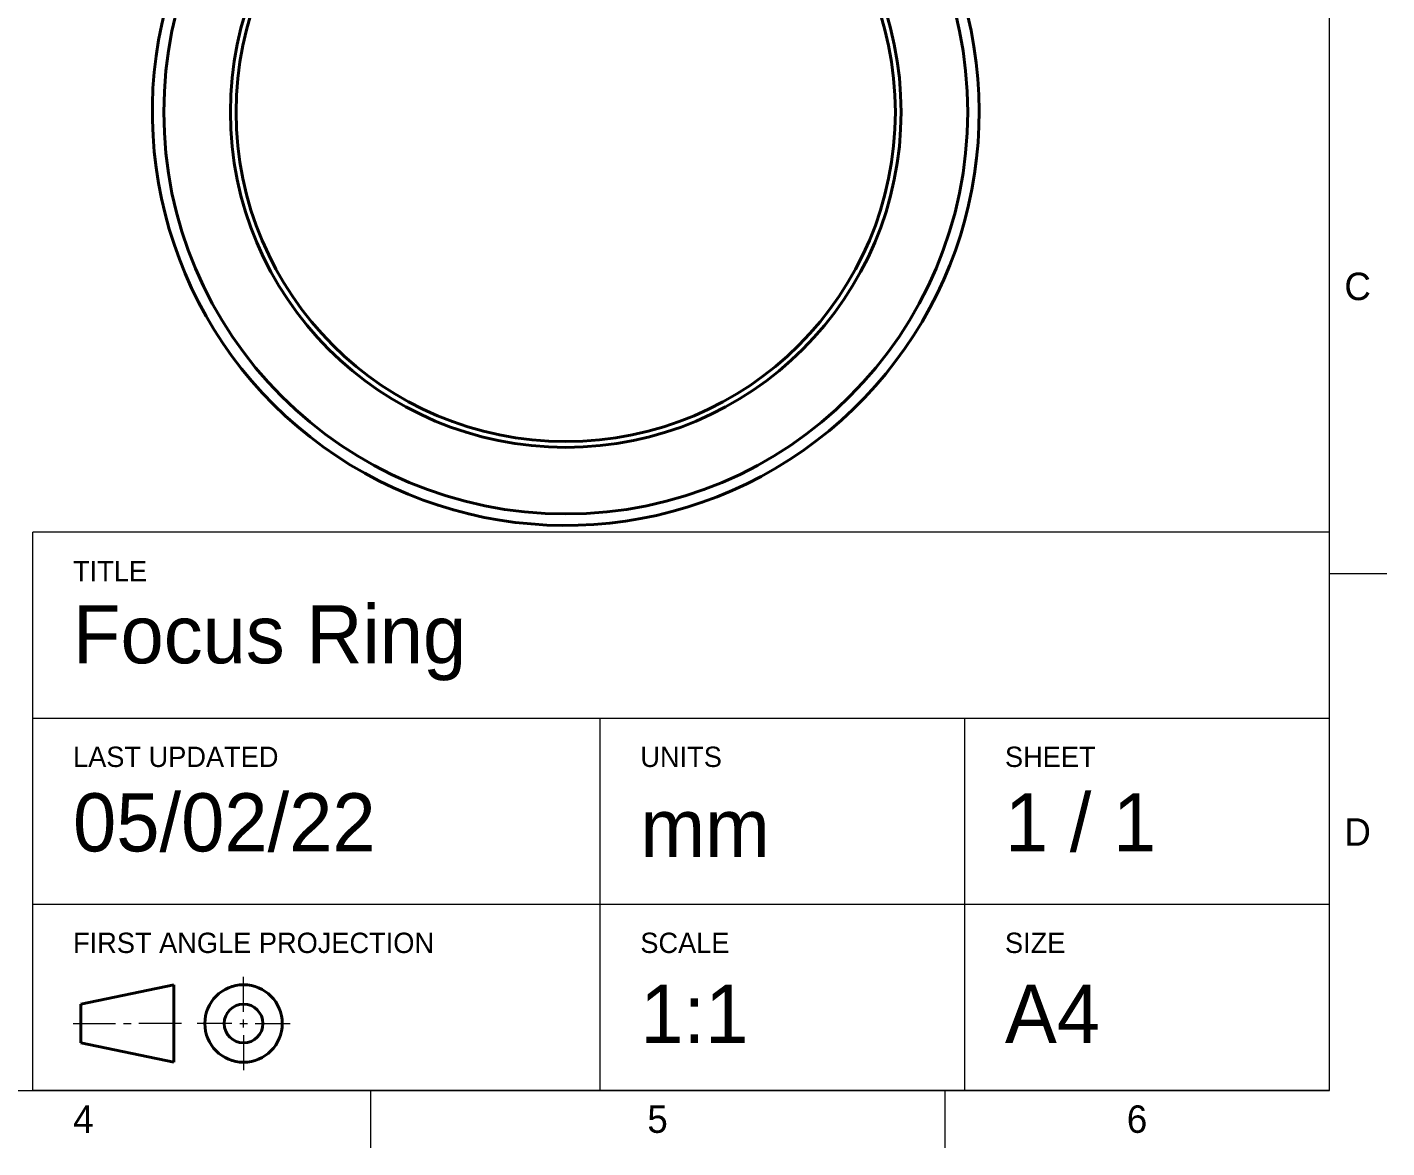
# Model space of a CAD drawing. Header units: millimetres. Extents: x 15 to 292, y 5 to 205.
# Drawn here: x 173.6 to 292, y 5 to 102.6 of the extents above; entities that cross this region are included whole.
import ezdxf

# ---------------------------------------------------------------- set-up
doc = ezdxf.new("R2010")
doc.units = ezdxf.units.MM
doc.layers.add('Border', color=7, linetype='Continuous')
doc.layers.add('Geometries', color=7, linetype='Continuous')
doc.styles.add('Shapr0', font='txt', dxfattribs={"height": 2.3925})
doc.styles.add('Shapr1', font='txt', dxfattribs={"height": 2.3925})

# ---------------------------------------------------------------- blocks, each defined once
blk = doc.blocks.new('*U11')
at = {"layer": 'Border', "linetype": 'Continuous', "lineweight": 15}
for p, q in [((287, 58.6), (174.1, 58.6)), ((174.1, 10), (174.1, 58.6)), ((287, 10), (287, 58.6)), ((287, 42.4), (174.1, 42.4)), ((223.5, 10), (223.5, 42.4)), ((255.25, 10), (255.25, 42.4)), ((287, 26.2), (174.1, 26.2)), ((192.450088, 16.837486), (192.450088, 19.875004)), ((177.6, 15.82498), (181.312522, 15.82498)), ((181.987526, 15.82498), (182.66253, 15.82498)), ((187.050056, 15.82498), (183.337534, 15.82498)), ((191.437582, 15.82498), (188.400064, 15.82498)), ((192.112586, 15.82498), (192.78759, 15.82498)), ((192.450088, 15.487478), (192.450088, 16.162482)), ((193.462594, 15.82498), (196.500112, 15.82498)), ((192.450088, 14.812474), (192.450088, 11.774956)), ((287, 10), (174.1, 10))]:
    blk.add_line(p, q, dxfattribs=at)
at = {"layer": 'Border', "linetype": 'Continuous', "lineweight": 40}
for p, q in [((178.275004, 17.51249), (186.375052, 19.2)), ((186.375052, 19.2), (186.375052, 12.44996)), ((178.275004, 17.51249), (178.275004, 14.13747)), ((178.275004, 14.13747), (186.375052, 12.44996))]:
    blk.add_line(p, q, dxfattribs=at)
for radius in [3.37502, 1.68751]:
    blk.add_circle((192.450088, 15.82498), radius, dxfattribs=at)

msp = doc.modelspace()

# ---------------------------------------------------------------- linework, layer by layer
at = {"layer": 'Border', "linetype": 'Continuous', "lineweight": 15}
for p, q in [((287, 10), (287, 200)), ((287, 55), (292, 55)), ((20, 10), (287, 10)), ((203.5, 10), (203.5, 5)), ((253.5, 10), (253.5, 5))]:
    msp.add_line(p, q, dxfattribs=at)
at = {"layer": 'Geometries', "linetype": 'Continuous', "lineweight": 40}
for radius in [35, 29.2, 28.7]:
    msp.add_circle((220.506, 95.197), radius, dxfattribs=at)
msp.add_arc((220.506, 95.197), 36, 163.18491, 86.81543, dxfattribs=at)

# ---------------------------------------------------------------- block references
msp.add_blockref('*U11', (0, 0))

# ---------------------------------------------------------------- texts
at = {"layer": 'Border', "linetype": 'Continuous', "lineweight": 15, "char_height": 2.393, "width": 2.3925, "style": 'Shapr0'}
for s, insert, attachment_point in [('C', (288.304, 80), 4), ('D', (288.304, 32.5), 4), ('4', (178.5, 8.696), 2), ('5', (228.5, 8.696), 2), ('6', (270.25, 8.696), 2)]:
    msp.add_mtext(s, dxfattribs=dict(at, insert=insert, attachment_point=attachment_point))
at = {"layer": 'Border', "linetype": 'Continuous', "lineweight": 15, "attachment_point": 1, "style": 'Shapr1'}
for s, insert, char_height in [('TITLE', (177.6, 56.1), 1.7705), ('Focus Ring', (177.6, 52.253), 5.0625), ('LAST UPDATED', (177.6, 39.935), 1.77045), ('UNITS', (227, 39.935), 1.7705), ('SHEET', (258.75, 39.935), 1.7705), ('05/02/22', (177.6, 35.874), 5.0625), ('1 / 1', (258.75, 35.874), 5.0625), ('mm', (227, 35.4), 5.0625), ('FIRST ANGLE PROJECTION', (177.6, 23.735), 1.77045), ('SCALE', (227, 23.735), 1.7705), ('SIZE', (258.75, 23.735), 1.7705), ('1:1', (227, 19.2), 5.0625), ('A4', (258.75, 19.2), 5.0625)]:
    msp.add_mtext(s, dxfattribs=dict(at, insert=insert, char_height=char_height))

doc.saveas('drawing.dxf')
